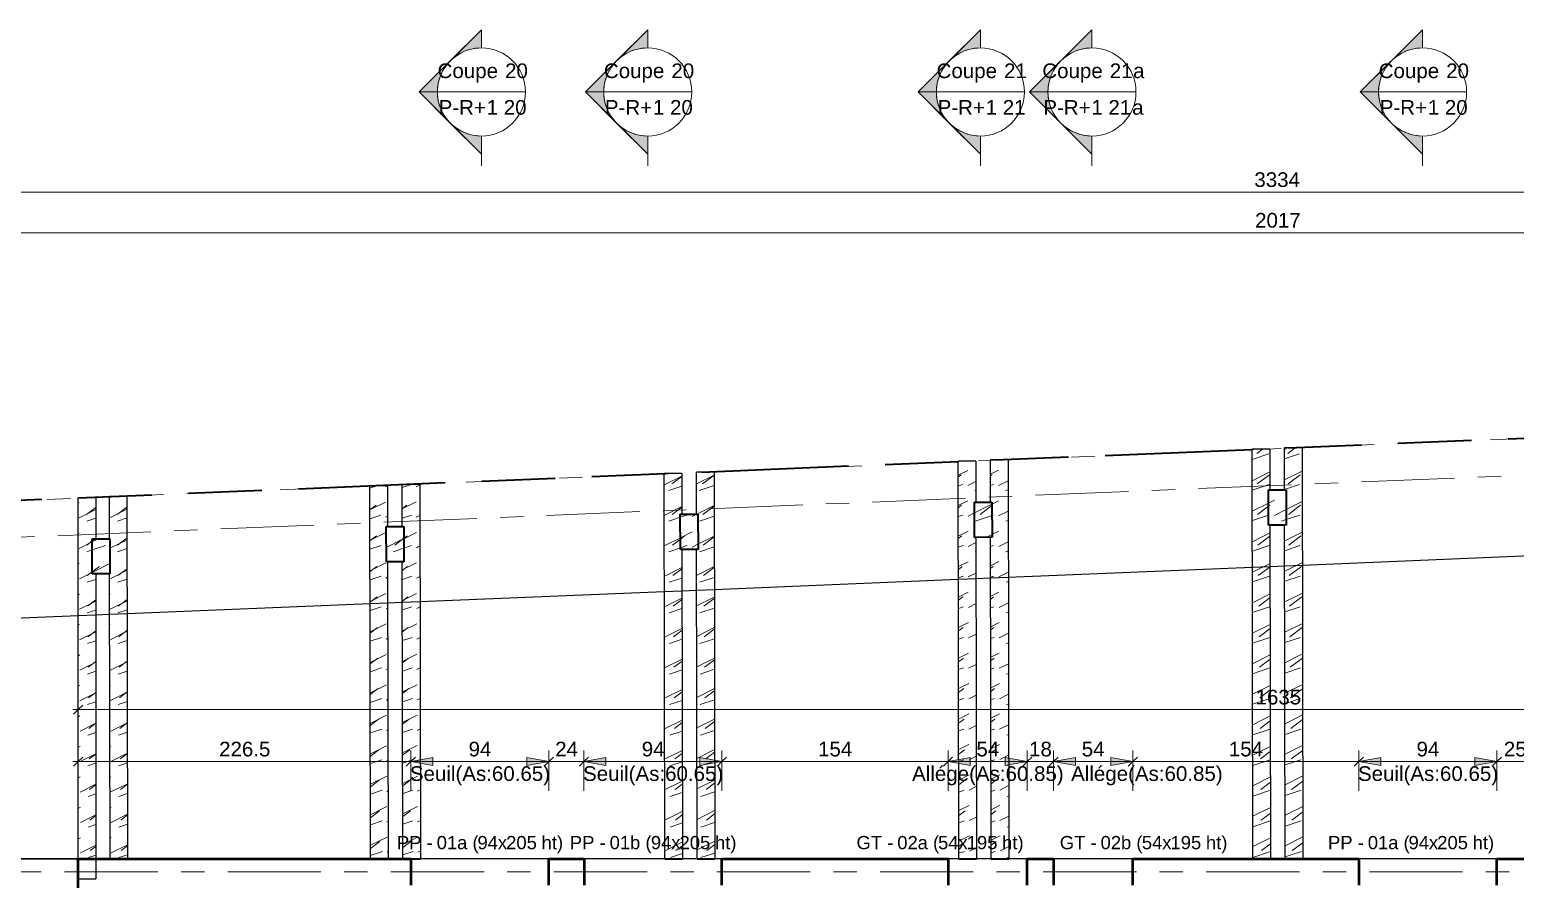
# Model space of a CAD drawing. Header units: metres. Extents: x 399 to 3028, y -427 to 863.
# Drawn here: x 442.31 to 452.43, y -384.98 to -379.19 of the extents above; entities that cross this region are included whole.
import ezdxf

# ---------------------------------------------------------------- set-up
doc = ezdxf.new("R2010")
doc.units = ezdxf.units.M
for name, pattern in [('Caché', [0.265, 0.175, -0.09]), ('Double tiret', [2.75, 1, -0.25, 0.5, -0.25, 0.5, -0.25]), ('Ligne de quadrillage', [1.11125, 0.635, -0.15875, 0.15875, -0.15875]), ('Tiret', [0.3175, 0.15875, -0.15875])]:
    doc.linetypes.add(name, pattern=pattern)
for name, color, linetype, lineweight in [('A-ANNO-DIMS', 211, 'Continuous', 9), ('A-ANNO-DIMS-50', 211, 'Continuous', 9), ('A-DETL', 90, 'Continuous', 18), ('A-DOOR-IDEN', 31, 'Continuous', 18), ('A-FLOR', 192, 'Continuous', 18), ('A-GLAZ-IDEN', 152, 'Continuous', 18), ('A-WALL', 113, 'Continuous', 18), ('G-ANNO-SYMB', 111, 'Continuous', 9), ('L-SITE', 91, 'Double tiret', 35), ('S-BEAM', 12, 'Continuous', 18), ('S-COLS', 52, 'Continuous', 18), ('S-GRID', 1, 'Continuous', 9)]:
    doc.layers.add(name, color=color, linetype=linetype, lineweight=lineweight)
doc.styles.add('Arial', font='arial.ttf', dxfattribs={"height": 0.1})
doc.styles.add('Arial_6', font='arial.ttf', dxfattribs={"height": 0.09})
doc.dimstyles.new('AES-_COTATION_1_50_2', dxfattribs={"dimscale": 0.3048, "dimtxt": 0.102026, "dimasz": 0.205052, "dimexe": 0.246063, "dimexo": 0.0625, "dimgap": 0.016404, "dimtad": 1, "dimdec": 1, "dimlfac": 100, "dimrnd": 0.5, "dimdsep": 46, "dimtxsty": 'Arial', "dimblk1": 'OBLIQUE', "dimblk2": 'OBLIQUE', "dimsah": 1, "dimcen": 0.09, "dimdle": 0.123031, "dimazin": 0, "dimtfac": 1, "dimtdec": 4, "dimtix": 1, "dimtmove": 0, "dimatfit": 3, "dimfxl": 0.656168, "dimfxlon": 1, "dimtvp": 1, "dimtolj": 1, "dimtzin": 0, "dimarcsym": 2})
doc.dimstyles.new('AES-_COTATION_Allège_1_50', dxfattribs={"dimscale": 0.3048, "dimtxt": 0.102026, "dimasz": 0.492126, "dimexe": 0.246063, "dimexo": 0.0625, "dimgap": 0.016404, "dimtad": 1, "dimdec": 1, "dimlfac": 100, "dimrnd": 0.5, "dimdsep": 46, "dimtxsty": 'Arial', "dimsah": 1, "dimcen": 0.09, "dimdle": 0.123031, "dimazin": 0, "dimtfac": 1, "dimtdec": 4, "dimtix": 1, "dimtmove": 0, "dimatfit": 3, "dimfxl": 0.656168, "dimfxlon": 1, "dimtvp": 1, "dimtolj": 1, "dimtzin": 0, "dimarcsym": 2})
pattern_1 = [(216.87, (-38.043, -42.857), (0.625199256, 0.416401117), [0.104, -0.937]), (206.565, (-37.918, -42.919), (-0.207954508, -0.207954136), [0.233, -0.233]), (198.435, (-37.918, -43.023), (-0.416471782, -0.20839447), [0.132, -0.527])]

# ---------------------------------------------------------------- blocks, each defined once
blk = doc.blocks.new('Family - ___-883270-AES_EXE_BET_TZ_R_1_COF_0100-Plan coffrage PH R_1 Diffusion')
at = {"layer": 'A-DETL', "linetype": 'Tiret'}
blk.add_line((506.472, -331.094), (441.048, -340.575), dxfattribs=at)
at = {"layer": 'L-SITE'}
blk.add_line((506.472, -331.094), (441.048, -340.575), dxfattribs=at)
blk = doc.blocks.new('DIMBLOCK305-AES_EXE_BET_TZ_R_1_COF_0100-Plan coffrage PH R_1 Diffusion')
at = {"layer": 'A-ANNO-DIMS-50', "transparency": 16777216}
for p, q in [((440.73, -380.373), (440.73, -380.648)), ((440.73, -380.573), (440.73, -380.373)), ((460.902, -380.373), (460.902, -380.648)), ((460.902, -380.573), (460.902, -380.373)), ((440.73, -380.573), (440.699, -380.605)), ((440.73, -380.573), (440.762, -380.542)), ((440.73, -380.573), (460.902, -380.573)), ((460.902, -380.573), (460.871, -380.604)), ((460.902, -380.573), (460.933, -380.542))]:
    blk.add_line(p, q, dxfattribs=at)
at = {"layer": 'A-ANNO-DIMS-50', "color": 0, "transparency": 16777216, "insert": (450.662, -380.438), "char_height": 0.1, "width": 0.36918, "attachment_point": 1, "rotation": 0.0009, "line_spacing_factor": 0.941778, "style": 'Arial'}
blk.add_mtext('2017', dxfattribs=at)
blk = doc.blocks.new('_Oblique')
at = {"color": 0, "linetype": 'ByBlock', "lineweight": -2}
blk.add_line((-0.5, -0.5), (0.5, 0.5), dxfattribs=at)
blk = doc.blocks.new('DIMBLOCK309-AES_EXE_BET_TZ_R_1_COF_0100-Plan coffrage PH R_1 Diffusion')
at = {"layer": 'A-ANNO-DIMS-50', "transparency": 16777216}
for p, q in [((434.14, -380.096), (434.14, -380.371)), ((434.14, -380.296), (434.14, -380.096)), ((467.481, -380.096), (467.481, -380.371)), ((467.481, -380.296), (467.481, -380.096)), ((434.14, -380.296), (434.172, -380.265)), ((467.481, -380.296), (467.512, -380.264)), ((434.103, -380.296), (467.518, -380.296)), ((434.14, -380.296), (434.109, -380.327)), ((467.481, -380.296), (467.45, -380.327))]:
    blk.add_line(p, q, dxfattribs=at)
at = {"layer": 'A-ANNO-DIMS-50', "color": 0, "transparency": 16777216, "insert": (450.657, -380.161), "char_height": 0.1, "width": 0.36918, "attachment_point": 1, "rotation": 0.0009, "line_spacing_factor": 0.941778, "style": 'Arial'}
blk.add_mtext('3334', dxfattribs=at)
blk = doc.blocks.new('Coupe - M_Section Head - Filled-24181-AES_EXE_BET_TZ_R_1_COF_0100-Plan coffrage PH R_1 Diffusion')
at = {"layer": 'G-ANNO-SYMB'}
h = blk.add_hatch(color=256, dxfattribs=at)
edge = h.paths.add_edge_path()
edge.add_line((-0.006, 0.00849), (-0.006, 0.006))
edge.add_arc((-0.006, 0), 0.006, 90, 135)
edge.add_line((-0.01024, 0.00424), (-0.006, 0.00849))
h = blk.add_hatch(color=256, dxfattribs=at)
edge = h.paths.add_edge_path()
edge.add_line((-0.006, 0.00849), (-0.00176, 0.00424))
edge.add_arc((-0.006, 0), 0.006, 45, 90)
edge.add_line((-0.006, 0.006), (-0.006, 0.00849))
h = blk.add_hatch(color=256, dxfattribs=at)
edge = h.paths.add_edge_path()
edge.add_line((-0.01449, 0), (-0.01024, 0.00424))
edge.add_arc((-0.006, 0), 0.006, 135, 180)
edge.add_line((-0.012, 0), (-0.01449, 0))
h = blk.add_hatch(color=256, dxfattribs=at)
edge = h.paths.add_edge_path()
edge.add_line((0.00249, 0), (0, 0))
edge.add_arc((-0.006, 0), 0.006, 360, 405)
edge.add_line((-0.00176, 0.00424), (0.00249, 0))
at = {"layer": 'G-ANNO-SYMB', "lineweight": 18}
for p, q in [((-0.006, 0.00849), (-0.01449, 0)), ((-0.006, 0.00849), (-0.01024, 0.00424)), ((-0.006, 0.00849), (0.00249, 0)), ((-0.006, 0.006), (-0.006, 0.00849)), ((-0.006, 0.00849), (-0.006, 0.006)), ((-0.00176, 0.00424), (-0.006, 0.00849)), ((-0.01024, 0.00424), (-0.01449, 0)), ((0.00249, 0), (-0.00176, 0.00424)), ((-0.01449, 0), (-0.012, 0)), ((0, 0), (0.00249, 0)), ((-0.012, 0), (-0.01449, 0)), ((0, 0), (0.00249, 0))]:
    blk.add_line(p, q, dxfattribs=at)
for start, end in [(360, 180), (135, 180), (90, 135), (45, 90), (360, 45), (180, 360)]:
    blk.add_arc((-0.006, 0), 0.006, start, end, dxfattribs=at)
blk = doc.blocks.new('DIMBLOCK453-AES_EXE_BET_TZ_R_1_COF_0100-Plan coffrage PH R_1 Diffusion')
at = {"layer": 'A-ANNO-DIMS-50', "transparency": 16777216}
for p, q in [((442.643, -384.376), (442.643, -384.101)), ((444.909, -384.376), (444.909, -384.101)), ((442.606, -384.176), (444.947, -384.176)), ((442.643, -384.176), (442.612, -384.207)), ((442.643, -384.176), (442.674, -384.145)), ((442.643, -384.176), (442.643, -384.376)), ((444.909, -384.176), (444.878, -384.207)), ((444.909, -384.176), (444.941, -384.145)), ((444.909, -384.176), (444.909, -384.376))]:
    blk.add_line(p, q, dxfattribs=at)
at = {"layer": 'A-ANNO-DIMS-50', "color": 0, "transparency": 16777216, "insert": (443.603, -384.041), "char_height": 0.1, "width": 0.41627, "attachment_point": 1, "rotation": 0.0009, "line_spacing_factor": 0.941778, "style": 'Arial'}
blk.add_mtext('226.5', dxfattribs=at)
blk = doc.blocks.new('DIMBLOCK454-AES_EXE_BET_TZ_R_1_COF_0100-Plan coffrage PH R_1 Diffusion')
at = {"layer": 'A-ANNO-DIMS-50', "transparency": 16777216}
for points in [[(444.909, -384.176), (445.059, -384.202), (445.059, -384.149)], [(445.849, -384.176), (445.699, -384.149), (445.699, -384.202)]]:
    blk.add_hatch(color=256, dxfattribs=at).paths.add_polyline_path(points)
for p, q in [((444.909, -384.376), (444.909, -384.101)), ((445.849, -384.376), (445.849, -384.101)), ((445.887, -384.176), (444.872, -384.176)), ((445.059, -384.149), (444.909, -384.176)), ((444.909, -384.176), (445.059, -384.202)), ((444.909, -384.176), (444.909, -384.376)), ((445.059, -384.202), (445.059, -384.149)), ((445.849, -384.176), (445.699, -384.149)), ((445.699, -384.149), (445.699, -384.202)), ((445.699, -384.202), (445.849, -384.176)), ((445.849, -384.176), (445.849, -384.376))]:
    blk.add_line(p, q, dxfattribs=at)
at = {"layer": 'A-ANNO-DIMS-50', "color": 0, "transparency": 16777216, "char_height": 0.1, "attachment_point": 1, "line_spacing_factor": 0.941778, "style": 'Arial'}
for s, insert, width in [('94', (445.303, -384.041), 0.18459), ('Seuil(As:60.65)', (444.903, -384.208), 1.14332)]:
    blk.add_mtext(s, dxfattribs=dict(at, insert=insert, width=width))
blk = doc.blocks.new('DIMBLOCK455-AES_EXE_BET_TZ_R_1_COF_0100-Plan coffrage PH R_1 Diffusion')
at = {"layer": 'A-ANNO-DIMS-50', "transparency": 16777216}
for p, q in [((445.849, -384.376), (445.849, -384.101)), ((446.089, -384.376), (446.089, -384.101)), ((446.127, -384.176), (445.812, -384.176)), ((445.849, -384.176), (445.818, -384.207)), ((445.849, -384.176), (445.881, -384.145)), ((445.849, -384.176), (445.849, -384.376)), ((446.089, -384.176), (446.058, -384.207)), ((446.089, -384.176), (446.121, -384.145)), ((446.089, -384.176), (446.089, -384.376))]:
    blk.add_line(p, q, dxfattribs=at)
at = {"layer": 'A-ANNO-DIMS-50', "color": 0, "transparency": 16777216, "insert": (445.893, -384.041), "char_height": 0.1, "width": 0.18459, "attachment_point": 1, "line_spacing_factor": 0.941778, "style": 'Arial'}
blk.add_mtext('24', dxfattribs=at)
blk = doc.blocks.new('DIMBLOCK456-AES_EXE_BET_TZ_R_1_COF_0100-Plan coffrage PH R_1 Diffusion')
at = {"layer": 'A-ANNO-DIMS-50', "transparency": 16777216}
for points in [[(446.089, -384.176), (446.239, -384.202), (446.239, -384.149)], [(447.029, -384.176), (446.879, -384.149), (446.879, -384.202)]]:
    blk.add_hatch(color=256, dxfattribs=at).paths.add_polyline_path(points)
for p, q in [((446.089, -384.376), (446.089, -384.101)), ((447.029, -384.376), (447.029, -384.101)), ((447.067, -384.176), (446.052, -384.176)), ((446.239, -384.149), (446.089, -384.176)), ((446.089, -384.176), (446.239, -384.202)), ((446.089, -384.176), (446.089, -384.376)), ((446.239, -384.202), (446.239, -384.149)), ((447.029, -384.176), (446.879, -384.149)), ((446.879, -384.149), (446.879, -384.202)), ((446.879, -384.202), (447.029, -384.176)), ((447.029, -384.176), (447.029, -384.376))]:
    blk.add_line(p, q, dxfattribs=at)
at = {"layer": 'A-ANNO-DIMS-50', "color": 0, "transparency": 16777216, "char_height": 0.1, "attachment_point": 1, "line_spacing_factor": 0.941778, "style": 'Arial'}
for s, insert, width in [('94', (446.483, -384.041), 0.18459), ('Seuil(As:60.65)', (446.083, -384.208), 1.14332)]:
    blk.add_mtext(s, dxfattribs=dict(at, insert=insert, width=width))
blk = doc.blocks.new('DIMBLOCK457-AES_EXE_BET_TZ_R_1_COF_0100-Plan coffrage PH R_1 Diffusion')
at = {"layer": 'A-ANNO-DIMS-50', "transparency": 16777216}
for p, q in [((447.029, -384.376), (447.029, -384.101)), ((448.57, -384.376), (448.57, -384.101)), ((448.607, -384.176), (446.992, -384.176)), ((447.029, -384.176), (446.998, -384.207)), ((447.029, -384.176), (447.061, -384.145)), ((447.029, -384.176), (447.029, -384.376)), ((448.57, -384.176), (448.539, -384.207)), ((448.57, -384.176), (448.601, -384.145)), ((448.57, -384.176), (448.57, -384.376))]:
    blk.add_line(p, q, dxfattribs=at)
at = {"layer": 'A-ANNO-DIMS-50', "color": 0, "transparency": 16777216, "insert": (447.684, -384.041), "char_height": 0.1, "width": 0.27688, "attachment_point": 1, "line_spacing_factor": 0.941778, "style": 'Arial'}
blk.add_mtext('154', dxfattribs=at)
blk = doc.blocks.new('DIMBLOCK458-AES_EXE_BET_TZ_R_1_COF_0100-Plan coffrage PH R_1 Diffusion')
at = {"layer": 'A-ANNO-DIMS-50', "transparency": 16777216}
for points in [[(448.57, -384.176), (448.72, -384.202), (448.72, -384.149)], [(449.11, -384.176), (448.96, -384.149), (448.96, -384.202)]]:
    blk.add_hatch(color=256, dxfattribs=at).paths.add_polyline_path(points)
for p, q in [((448.57, -384.376), (448.57, -384.101)), ((449.11, -384.376), (449.11, -384.101)), ((449.147, -384.176), (448.532, -384.176)), ((448.72, -384.149), (448.57, -384.176)), ((448.57, -384.176), (448.72, -384.202)), ((448.57, -384.176), (448.57, -384.376)), ((448.72, -384.202), (448.72, -384.149)), ((449.11, -384.176), (448.96, -384.149)), ((448.96, -384.149), (448.96, -384.202)), ((448.96, -384.202), (449.11, -384.176)), ((449.11, -384.176), (449.11, -384.376))]:
    blk.add_line(p, q, dxfattribs=at)
at = {"layer": 'A-ANNO-DIMS-50', "color": 0, "transparency": 16777216, "char_height": 0.1, "attachment_point": 1, "line_spacing_factor": 0.941778, "style": 'Arial'}
for s, insert, width in [('54', (448.763, -384.041), 0.18459), ('Allége(As:60.85)', (448.325, -384.208), 1.23561)]:
    blk.add_mtext(s, dxfattribs=dict(at, insert=insert, width=width))
blk = doc.blocks.new('DIMBLOCK459-AES_EXE_BET_TZ_R_1_COF_0100-Plan coffrage PH R_1 Diffusion')
at = {"layer": 'A-ANNO-DIMS-50', "transparency": 16777216}
for points in [[(449.288, -384.176), (449.438, -384.202), (449.438, -384.149)], [(449.828, -384.176), (449.678, -384.149), (449.678, -384.202)]]:
    blk.add_hatch(color=256, dxfattribs=at).paths.add_polyline_path(points)
for p, q in [((449.288, -384.376), (449.288, -384.101)), ((449.828, -384.376), (449.828, -384.101)), ((449.866, -384.176), (449.251, -384.176)), ((449.438, -384.149), (449.288, -384.176)), ((449.288, -384.176), (449.438, -384.202)), ((449.288, -384.176), (449.288, -384.376)), ((449.438, -384.202), (449.438, -384.149)), ((449.828, -384.176), (449.678, -384.149)), ((449.678, -384.149), (449.678, -384.202)), ((449.678, -384.202), (449.828, -384.176)), ((449.828, -384.176), (449.828, -384.376))]:
    blk.add_line(p, q, dxfattribs=at)
at = {"layer": 'A-ANNO-DIMS-50', "color": 0, "transparency": 16777216, "char_height": 0.1, "attachment_point": 1, "line_spacing_factor": 0.941778, "style": 'Arial'}
for s, insert, width in [('54', (449.481, -384.041), 0.18459), ('                   Allége(As:60.85)', (448.671, -384.208), 2.1303)]:
    blk.add_mtext(s, dxfattribs=dict(at, insert=insert, width=width))
blk = doc.blocks.new('DIMBLOCK460-AES_EXE_BET_TZ_R_1_COF_0100-Plan coffrage PH R_1 Diffusion')
at = {"layer": 'A-ANNO-DIMS-50', "transparency": 16777216}
for p, q in [((449.11, -384.376), (449.11, -384.101)), ((449.288, -384.376), (449.288, -384.101)), ((449.326, -384.176), (449.072, -384.176)), ((449.11, -384.176), (449.079, -384.207)), ((449.11, -384.176), (449.141, -384.145)), ((449.11, -384.176), (449.11, -384.376)), ((449.288, -384.176), (449.257, -384.207)), ((449.288, -384.176), (449.32, -384.145)), ((449.288, -384.176), (449.288, -384.376))]:
    blk.add_line(p, q, dxfattribs=at)
at = {"layer": 'A-ANNO-DIMS-50', "color": 0, "transparency": 16777216, "insert": (449.122, -384.041), "char_height": 0.1, "width": 0.18459, "attachment_point": 1, "line_spacing_factor": 0.941778, "style": 'Arial'}
blk.add_mtext('18', dxfattribs=at)
blk = doc.blocks.new('DIMBLOCK461-AES_EXE_BET_TZ_R_1_COF_0100-Plan coffrage PH R_1 Diffusion')
at = {"layer": 'A-ANNO-DIMS-50', "transparency": 16777216}
for p, q in [((449.828, -384.376), (449.828, -384.101)), ((451.369, -384.376), (451.369, -384.101)), ((449.791, -384.176), (451.406, -384.176)), ((449.828, -384.176), (449.797, -384.207)), ((449.828, -384.176), (449.86, -384.145)), ((449.828, -384.176), (449.828, -384.376)), ((451.369, -384.176), (451.338, -384.207)), ((451.369, -384.176), (451.4, -384.145)), ((451.369, -384.176), (451.369, -384.376))]:
    blk.add_line(p, q, dxfattribs=at)
at = {"layer": 'A-ANNO-DIMS-50', "color": 0, "transparency": 16777216, "insert": (450.483, -384.041), "char_height": 0.1, "width": 0.27688, "attachment_point": 1, "line_spacing_factor": 0.941778, "style": 'Arial'}
blk.add_mtext('154', dxfattribs=at)
blk = doc.blocks.new('DIMBLOCK462-AES_EXE_BET_TZ_R_1_COF_0100-Plan coffrage PH R_1 Diffusion')
at = {"layer": 'A-ANNO-DIMS-50', "transparency": 16777216}
for points in [[(451.369, -384.176), (451.519, -384.202), (451.519, -384.149)], [(452.309, -384.176), (452.159, -384.149), (452.159, -384.202)]]:
    blk.add_hatch(color=256, dxfattribs=at).paths.add_polyline_path(points)
for p, q in [((451.369, -384.376), (451.369, -384.101)), ((452.309, -384.376), (452.309, -384.101)), ((452.346, -384.176), (451.331, -384.176)), ((451.519, -384.149), (451.369, -384.176)), ((451.369, -384.176), (451.519, -384.202)), ((451.369, -384.176), (451.369, -384.376)), ((451.519, -384.202), (451.519, -384.149)), ((452.309, -384.176), (452.159, -384.149)), ((452.159, -384.149), (452.159, -384.202)), ((452.159, -384.202), (452.309, -384.176)), ((452.309, -384.176), (452.309, -384.376))]:
    blk.add_line(p, q, dxfattribs=at)
at = {"layer": 'A-ANNO-DIMS-50', "color": 0, "transparency": 16777216, "char_height": 0.1, "attachment_point": 1, "line_spacing_factor": 0.941778, "style": 'Arial'}
for s, insert, width in [('94', (451.762, -384.041), 0.18459), ('Seuil(As:60.65)', (451.363, -384.208), 1.14332)]:
    blk.add_mtext(s, dxfattribs=dict(at, insert=insert, width=width))
blk = doc.blocks.new('DIMBLOCK463-AES_EXE_BET_TZ_R_1_COF_0100-Plan coffrage PH R_1 Diffusion')
at = {"layer": 'A-ANNO-DIMS-50', "transparency": 16777216}
for p, q in [((452.309, -384.376), (452.309, -384.101)), ((452.558, -384.376), (452.558, -384.101)), ((452.596, -384.176), (452.271, -384.176)), ((452.309, -384.176), (452.278, -384.207)), ((452.309, -384.176), (452.34, -384.145)), ((452.309, -384.176), (452.309, -384.376)), ((452.558, -384.176), (452.527, -384.207)), ((452.558, -384.176), (452.59, -384.145)), ((452.558, -384.176), (452.558, -384.376))]:
    blk.add_line(p, q, dxfattribs=at)
at = {"layer": 'A-ANNO-DIMS-50', "color": 0, "transparency": 16777216, "insert": (452.357, -384.041), "char_height": 0.1, "width": 0.18459, "attachment_point": 1, "line_spacing_factor": 0.941778, "style": 'Arial'}
blk.add_mtext('25', dxfattribs=at)
blk = doc.blocks.new('DIMBLOCK626-AES_EXE_BET_TZ_R_1_COF_0100-Plan coffrage PH R_1 Diffusion')
at = {"layer": 'A-ANNO-DIMS-50', "transparency": 16777216}
for p, q in [((442.606, -383.822), (459.031, -383.822)), ((442.643, -383.822), (442.612, -383.853)), ((442.643, -384.022), (442.643, -383.747)), ((442.643, -383.822), (442.674, -383.791)), ((442.643, -383.822), (442.643, -384.022)), ((458.994, -383.822), (458.963, -383.853)), ((458.994, -384.022), (458.994, -383.747)), ((458.994, -383.822), (459.025, -383.79)), ((458.994, -383.822), (458.994, -384.022))]:
    blk.add_line(p, q, dxfattribs=at)
at = {"layer": 'A-ANNO-DIMS-50', "color": 0, "transparency": 16777216, "insert": (450.665, -383.687), "char_height": 0.1, "width": 0.36918, "attachment_point": 1, "rotation": 0.0009, "line_spacing_factor": 0.941778, "style": 'Arial'}
blk.add_mtext('1635', dxfattribs=at)

msp = doc.modelspace()

# ---------------------------------------------------------------- hatches: boundary and pattern name
at = {"layer": 'S-BEAM'}
h = msp.add_hatch(dxfattribs=at)
h.set_pattern_fill('FP_1', color=9, style=0, pattern_type=2)
h.set_pattern_definition(pattern_1)
h.paths.add_polyline_path([(450.767, -384.8379), (450.7633, -382.5653), (450.7534, -382.5653), (450.7534, -382.3253), (450.7629, -382.3251), (450.7624, -382.0471), (450.6424, -382.0473), (450.6472, -384.8379), (450.767, -384.8379)])
h = msp.add_hatch(dxfattribs=at)
h.set_pattern_fill('FP_1', color=9, style=0, pattern_type=2)
h.set_pattern_definition(pattern_1)
h.paths.add_polyline_path([(450.767, -384.8379), (450.7633, -382.5653), (450.7534, -382.5653), (450.7534, -382.3253), (450.7629, -382.3251), (450.7624, -382.0471), (450.6424, -382.0473), (450.6472, -384.8379), (450.767, -384.8379)])
h = msp.add_hatch(dxfattribs=at)
h.set_pattern_fill('FP_1', color=9, style=0, pattern_type=2)
h.set_pattern_definition(pattern_1)
h.paths.add_polyline_path([(450.8675, -384.8379), (450.9875, -384.8379), (450.9825, -382.038), (450.8625, -382.0382), (450.863, -382.3251), (450.8728, -382.3251), (450.8728, -382.5651), (450.8634, -382.5653), (450.8675, -384.8379)])
h = msp.add_hatch(dxfattribs=at)
h.set_pattern_fill('FP_1', color=9, style=0, pattern_type=2)
h.set_pattern_definition(pattern_1)
h.paths.add_polyline_path([(450.8675, -384.8379), (450.9875, -384.8379), (450.9825, -382.038), (450.8625, -382.0382), (450.863, -382.3251), (450.8728, -382.3251), (450.8728, -382.5651), (450.8634, -382.5653), (450.8675, -384.8379)])
h = msp.add_hatch(dxfattribs=at)
h.set_pattern_fill('FP_1', color=9, style=0, pattern_type=2)
h.set_pattern_definition(pattern_1)
h.paths.add_polyline_path([(446.7597, -384.8379), (446.7562, -382.7315), (446.7462, -382.7315), (446.7462, -382.4915), (446.7558, -382.4912), (446.7553, -382.2133), (446.6353, -382.2135), (446.6398, -384.8379), (446.7597, -384.8379)])
h = msp.add_hatch(dxfattribs=at)
h.set_pattern_fill('FP_1', color=9, style=0, pattern_type=2)
h.set_pattern_definition(pattern_1)
h.paths.add_polyline_path([(446.7597, -384.8379), (446.7562, -382.7315), (446.7462, -382.7315), (446.7462, -382.4915), (446.7558, -382.4912), (446.7553, -382.2133), (446.6353, -382.2135), (446.6398, -384.8379), (446.7597, -384.8379)])
h = msp.add_hatch(dxfattribs=at)
h.set_pattern_fill('FP_1', color=9, style=0, pattern_type=2)
h.set_pattern_definition(pattern_1)
h.paths.add_polyline_path([(446.8601, -384.8379), (446.9801, -384.8379), (446.9754, -382.2042), (446.8554, -382.2044), (446.8559, -382.4912), (446.8657, -382.4912), (446.8657, -382.7312), (446.8563, -382.7315), (446.8598, -384.679)])
h = msp.add_hatch(dxfattribs=at)
h.set_pattern_fill('FP_1', color=9, style=0, pattern_type=2)
h.set_pattern_definition(pattern_1)
h.paths.add_polyline_path([(446.8601, -384.8379), (446.9801, -384.8379), (446.9754, -382.2042), (446.8554, -382.2044), (446.8559, -382.4912), (446.8657, -382.4912), (446.8657, -382.7312), (446.8563, -382.7315), (446.8598, -384.679)])
h = msp.add_hatch(dxfattribs=at)
h.set_pattern_fill('FP_1', color=9, style=0, pattern_type=2)
h.set_pattern_definition(pattern_1)
h.paths.add_polyline_path([(448.7634, -384.8379), (448.7597, -382.6484), (448.7498, -382.6484), (448.7498, -382.4084), (448.7593, -382.4081), (448.7589, -382.1302), (448.6389, -382.1304), (448.6435, -384.8379), (448.7633, -384.8379)])
h = msp.add_hatch(dxfattribs=at)
h.set_pattern_fill('FP_1', color=9, style=0, pattern_type=2)
h.set_pattern_definition(pattern_1)
h.paths.add_polyline_path([(448.7634, -384.8379), (448.7597, -382.6484), (448.7498, -382.6484), (448.7498, -382.4084), (448.7593, -382.4081), (448.7589, -382.1302), (448.6389, -382.1304), (448.6435, -384.8379), (448.7633, -384.8379)])
h = msp.add_hatch(dxfattribs=at)
h.set_pattern_fill('FP_1', color=9, style=0, pattern_type=2)
h.set_pattern_definition(pattern_1)
h.paths.add_polyline_path([(448.8638, -384.8379), (448.9838, -384.8379), (448.9789, -382.1211), (448.8589, -382.1213), (448.8594, -382.4082), (448.8692, -382.4081), (448.8692, -382.6481), (448.8599, -382.6484), (448.8638, -384.8379)])
h = msp.add_hatch(dxfattribs=at)
h.set_pattern_fill('FP_1', color=9, style=0, pattern_type=2)
h.set_pattern_definition(pattern_1)
h.paths.add_polyline_path([(448.8638, -384.8379), (448.9838, -384.8379), (448.9789, -382.1211), (448.8589, -382.1213), (448.8594, -382.4082), (448.8692, -382.4081), (448.8692, -382.6481), (448.8599, -382.6484), (448.8638, -384.8379)])
h = msp.add_hatch(dxfattribs=at)
h.set_pattern_fill('FP_1', color=9, style=0, pattern_type=2)
h.set_pattern_definition(pattern_1)
h.paths.add_polyline_path([(444.7546, -384.8379), (444.7513, -382.8145), (444.7427, -382.8146), (444.7427, -382.5746), (444.7509, -382.5743), (444.7504, -382.2964), (444.6304, -382.2966), (444.6348, -384.8379), (444.7546, -384.8379)])
h = msp.add_hatch(dxfattribs=at)
h.set_pattern_fill('FP_1', color=9, style=0, pattern_type=2)
h.set_pattern_definition(pattern_1)
h.paths.add_polyline_path([(444.7546, -384.8379), (444.7513, -382.8145), (444.7427, -382.8146), (444.7427, -382.5746), (444.7509, -382.5743), (444.7504, -382.2964), (444.6304, -382.2966), (444.6348, -384.8379), (444.7546, -384.8379)])
h = msp.add_hatch(dxfattribs=at)
h.set_pattern_fill('FP_1', color=9, style=0, pattern_type=2)
h.set_pattern_definition(pattern_1)
h.paths.add_polyline_path([(444.9749, -384.8379), (444.975, -384.8379), (444.9705, -382.2873), (444.8505, -382.2875), (444.851, -382.5743), (444.8621, -382.5743), (444.8621, -382.8143), (444.8514, -382.8146), (444.8551, -384.8379), (444.9095, -384.8379)])
h = msp.add_hatch(dxfattribs=at)
h.set_pattern_fill('FP_1', color=9, style=0, pattern_type=2)
h.set_pattern_definition(pattern_1)
h.paths.add_polyline_path([(444.9749, -384.8379), (444.975, -384.8379), (444.9705, -382.2873), (444.8505, -382.2875), (444.851, -382.5743), (444.8621, -382.5743), (444.8621, -382.8143), (444.8514, -382.8146), (444.8551, -384.8379), (444.9095, -384.8379)])
h = msp.add_hatch(dxfattribs=at)
h.set_pattern_fill('FP_1', color=9, style=0, pattern_type=2)
h.set_pattern_definition(pattern_1)
h.paths.add_polyline_path([(442.763, -384.8379), (442.763, -382.8976), (442.7391, -382.8976), (442.7391, -382.6576), (442.763, -382.6574), (442.763, -382.3792), (442.643, -382.3792), (442.6431, -384.8379), (442.7614, -384.8379)])
h = msp.add_hatch(dxfattribs=at)
h.set_pattern_fill('FP_1', color=9, style=0, pattern_type=2)
h.set_pattern_definition(pattern_1)
h.paths.add_polyline_path([(442.763, -384.8379), (442.763, -382.8976), (442.7391, -382.8976), (442.7391, -382.6576), (442.763, -382.6574), (442.763, -382.3792), (442.643, -382.3792), (442.6431, -384.8379), (442.7614, -384.8379)])
h = msp.add_hatch(dxfattribs=at)
h.set_pattern_fill('FP_1', color=9, style=0, pattern_type=2)
h.set_pattern_definition(pattern_1)
h.paths.add_polyline_path([(442.8598, -384.8379), (442.9798, -384.8379), (442.9753, -382.37), (442.8553, -382.3702), (442.8558, -382.6574), (442.8586, -382.6574), (442.8586, -382.8974), (442.8563, -382.8976), (442.8598, -384.8379)])
h = msp.add_hatch(dxfattribs=at)
h.set_pattern_fill('FP_1', color=9, style=0, pattern_type=2)
h.set_pattern_definition(pattern_1)
h.paths.add_polyline_path([(442.8598, -384.8379), (442.9798, -384.8379), (442.9753, -382.37), (442.8553, -382.3702), (442.8558, -382.6574), (442.8586, -382.6574), (442.8586, -382.8974), (442.8563, -382.8976), (442.8598, -384.8379)])
at = {"layer": 'S-COLS'}
h = msp.add_hatch(dxfattribs=at)
h.set_pattern_fill('FP_1', color=34, style=0, pattern_type=2)
h.set_pattern_definition(pattern_1)
h.paths.add_polyline_path([(448.7498, -382.6484), (448.8698, -382.6481), (448.8692, -382.4081), (448.7492, -382.4084), (448.7493, -382.4312)])
h = msp.add_hatch(dxfattribs=at)
h.set_pattern_fill('FP_1', color=34, style=0, pattern_type=2)
h.set_pattern_definition(pattern_1)
h.paths.add_polyline_path([(448.7498, -382.6484), (448.8698, -382.6481), (448.8692, -382.4081), (448.7492, -382.4084), (448.7493, -382.4312)])
h = msp.add_hatch(dxfattribs=at)
h.set_pattern_fill('FP_1', color=34, style=0, pattern_type=2)
h.set_pattern_definition(pattern_1)
h.paths.add_polyline_path([(450.7534, -382.5653), (450.8734, -382.5651), (450.8728, -382.3251), (450.7528, -382.3253), (450.753, -382.4312)])
h = msp.add_hatch(dxfattribs=at)
h.set_pattern_fill('FP_1', color=34, style=0, pattern_type=2)
h.set_pattern_definition(pattern_1)
h.paths.add_polyline_path([(450.7534, -382.5653), (450.8734, -382.5651), (450.8728, -382.3251), (450.7528, -382.3253), (450.753, -382.4312)])
h = msp.add_hatch(dxfattribs=at)
h.set_pattern_fill('FP_1', color=34, style=0, pattern_type=2)
h.set_pattern_definition(pattern_1)
h.paths.add_polyline_path([(446.7462, -382.7315), (446.8662, -382.7312), (446.8657, -382.4912), (446.7457, -382.4915)])
h = msp.add_hatch(dxfattribs=at)
h.set_pattern_fill('FP_1', color=34, style=0, pattern_type=2)
h.set_pattern_definition(pattern_1)
h.paths.add_polyline_path([(446.7462, -382.7315), (446.8662, -382.7312), (446.8657, -382.4912), (446.7457, -382.4915)])
h = msp.add_hatch(dxfattribs=at)
h.set_pattern_fill('FP_1', color=34, style=0, pattern_type=2)
h.set_pattern_definition(pattern_1)
h.paths.add_polyline_path([(444.7427, -382.8146), (444.8627, -382.8143), (444.8621, -382.5743), (444.7421, -382.5746)])
h = msp.add_hatch(dxfattribs=at)
h.set_pattern_fill('FP_1', color=34, style=0, pattern_type=2)
h.set_pattern_definition(pattern_1)
h.paths.add_polyline_path([(444.7427, -382.8146), (444.8627, -382.8143), (444.8621, -382.5743), (444.7421, -382.5746)])
h = msp.add_hatch(dxfattribs=at)
h.set_pattern_fill('FP_1', color=34, style=0, pattern_type=2)
h.set_pattern_definition(pattern_1)
h.paths.add_polyline_path([(442.7391, -382.8976), (442.8591, -382.8974), (442.8586, -382.6574), (442.7386, -382.6576)])
h = msp.add_hatch(dxfattribs=at)
h.set_pattern_fill('FP_1', color=34, style=0, pattern_type=2)
h.set_pattern_definition(pattern_1)
h.paths.add_polyline_path([(442.7391, -382.8976), (442.8591, -382.8974), (442.8586, -382.6574), (442.7386, -382.6576)])

# ---------------------------------------------------------------- linework, layer by layer
at = {"layer": 'A-FLOR', "color": 31, "lineweight": 25}
for p, q in [((450.9839, -382.8371), (452.6473, -382.7684)), ((448.7602, -382.929), (448.8604, -382.9248)), ((448.9804, -382.9199), (450.6438, -382.8512)), ((450.7637, -382.8462), (450.8639, -382.8421)), ((444.9719, -383.0854), (446.6366, -383.0167)), ((446.7566, -383.0117), (446.8568, -383.0076)), ((446.9768, -383.0026), (448.6402, -382.9339)), ((442.9768, -383.1678), (444.6317, -383.0995)), ((444.7517, -383.0945), (444.8519, -383.0904)), ((440.8205, -383.2569), (442.643, -383.1816)), ((442.763, -383.1767), (442.8568, -383.1728)), ((440.8205, -384.8379), (442.643, -384.8379)), ((442.643, -384.8379), (440.8205, -384.8379)), ((442.643, -384.8379), (442.6431, -389.5882)), ((442.8598, -384.8379), (442.763, -384.8379)), ((444.6346, -384.8379), (442.9798, -384.8379)), ((444.8551, -384.8379), (444.7546, -384.8379)), ((446.6397, -384.8379), (444.975, -384.8379)), ((446.8601, -384.8379), (446.7597, -384.8379)), ((448.6434, -384.8379), (446.9801, -384.8379)), ((448.8638, -384.8379), (448.7633, -384.8379)), ((450.647, -384.8379), (448.9838, -384.8379)), ((450.8675, -384.8379), (450.767, -384.8379)), ((452.6507, -384.8379), (450.9875, -384.8379))]:
    msp.add_line(p, q, dxfattribs=at)
at = {"layer": 'A-FLOR', "color": 31, "linetype": 'Caché', "lineweight": 25}
for p, q in [((448.8604, -382.9248), (448.9803, -382.9199)), ((450.6438, -382.8512), (450.7637, -382.8462)), ((450.864, -382.8421), (450.9839, -382.8371)), ((446.6367, -383.0167), (446.7566, -383.0117)), ((446.8569, -383.0076), (446.9768, -383.0026)), ((448.6403, -382.9339), (448.7601, -382.929)), ((444.6318, -383.0995), (444.7517, -383.0945)), ((444.852, -383.0904), (444.9718, -383.0854)), ((442.6431, -383.1816), (442.763, -383.1767)), ((442.8568, -383.1728), (442.9767, -383.1678)), ((442.763, -384.8379), (442.6431, -384.8379)), ((442.9797, -384.8379), (442.8598, -384.8379)), ((444.7546, -384.8379), (444.6347, -384.8379)), ((444.975, -384.8379), (444.8551, -384.8379)), ((446.7596, -384.8379), (446.6397, -384.8379)), ((446.9801, -384.8379), (446.8602, -384.8379)), ((448.7633, -384.8379), (448.6434, -384.8379)), ((448.9838, -384.8379), (448.8639, -384.8379)), ((450.767, -384.8379), (450.6471, -384.8379)), ((450.9875, -384.8379), (450.8676, -384.8379))]:
    msp.add_line(p, q, dxfattribs=at)
at = {"layer": 'A-WALL', "color": 2, "lineweight": 50}
for p, q in [((442.643, -385.0973), (442.643, -384.8379)), ((442.643, -384.8379), (442.823, -384.8379)), ((442.823, -384.8379), (444.9095, -384.8379)), ((444.9095, -384.8379), (444.9095, -385.0179)), ((445.8495, -385.0179), (445.8495, -384.8379)), ((445.8495, -384.8379), (446.0895, -384.8379)), ((446.0895, -384.8379), (446.0895, -385.0179)), ((447.0295, -385.0179), (447.0295, -384.8379)), ((447.0295, -384.8379), (448.5698, -384.8379)), ((448.5698, -384.8379), (448.5698, -385.0179)), ((449.1098, -385.0179), (449.1098, -384.8379)), ((449.1098, -384.8379), (449.2884, -384.8379)), ((449.2884, -384.8379), (449.2884, -385.0179)), ((449.8284, -385.0179), (449.8284, -384.8379)), ((449.8284, -384.8379), (451.3689, -384.8379)), ((451.3689, -384.8379), (451.3689, -385.0179)), ((452.3089, -385.0179), (452.3089, -384.8379)), ((452.3089, -384.8379), (452.5584, -384.8379))]:
    msp.add_line(p, q, dxfattribs=at)
at = {"layer": 'A-WALL', "color": 3, "lineweight": 25}
for p, q in [((445.8495, -384.8379), (444.9095, -384.8379)), ((447.0295, -384.8379), (446.0895, -384.8379)), ((449.1098, -384.8379), (448.5698, -384.8379)), ((449.8284, -384.8379), (449.2884, -384.8379)), ((452.3089, -384.8379), (451.3689, -384.8379))]:
    msp.add_line(p, q, dxfattribs=at)
at = {"layer": 'G-ANNO-SYMB', "lineweight": 18}
for p, q in [((445.0905, -379.6138), (445.6905, -379.6138)), ((446.2236, -379.6138), (446.8236, -379.6138)), ((448.4905, -379.6138), (449.0905, -379.6138)), ((449.2505, -379.6138), (449.8505, -379.6138)), ((451.5031, -379.6138), (452.1031, -379.6138))]:
    msp.add_line(p, q, dxfattribs=at)
at = {"layer": 'G-ANNO-SYMB'}
for p, q in [((445.3905, -379.9138), (445.3905, -380.1175)), ((446.5236, -379.9138), (446.5236, -380.1175)), ((448.7905, -379.9138), (448.7905, -380.1175)), ((449.5505, -379.9138), (449.5505, -380.1175)), ((451.8031, -379.9138), (451.8031, -380.1175))]:
    msp.add_line(p, q, dxfattribs=at)
at = {"layer": 'S-BEAM', "color": 24, "lineweight": 25}
for p, q in [((450.7624, -382.0471), (450.6424, -382.0473)), ((450.647, -384.8379), (450.6424, -382.0473)), ((450.7624, -382.0471), (450.7629, -382.3253)), ((450.9825, -382.038), (450.8625, -382.0382)), ((450.863, -382.3251), (450.8625, -382.0382)), ((450.9825, -382.038), (450.9875, -384.8379)), ((446.7553, -382.2133), (446.6353, -382.2135)), ((446.6397, -384.8379), (446.6353, -382.2135)), ((446.7553, -382.2133), (446.7558, -382.4915)), ((446.9754, -382.2042), (446.8554, -382.2044)), ((446.8559, -382.4912), (446.8554, -382.2044)), ((446.9754, -382.2042), (446.9801, -384.8379)), ((448.7589, -382.1302), (448.6389, -382.1304)), ((448.6434, -384.8379), (448.6389, -382.1304)), ((448.7589, -382.1302), (448.7593, -382.4084)), ((448.9789, -382.1211), (448.8589, -382.1213)), ((448.8594, -382.4082), (448.8589, -382.1213)), ((448.9789, -382.1211), (448.9838, -384.8379)), ((444.7504, -382.2964), (444.6304, -382.2966)), ((444.6346, -384.8379), (444.6304, -382.2966)), ((444.7504, -382.2964), (444.7509, -382.5745)), ((444.9705, -382.2873), (444.8505, -382.2875)), ((444.851, -382.5743), (444.8505, -382.2875)), ((444.9705, -382.2873), (444.975, -384.8379)), ((442.763, -382.3792), (442.643, -382.3792)), ((442.643, -384.9759), (442.643, -382.3792)), ((442.763, -382.3792), (442.763, -382.6576)), ((442.9753, -382.37), (442.8553, -382.3702)), ((442.8558, -382.6574), (442.8553, -382.3702)), ((442.9753, -382.37), (442.9798, -384.8379)), ((448.7593, -382.4084), (448.7492, -382.4084)), ((448.7492, -382.4084), (448.7498, -382.6484)), ((448.8692, -382.4081), (448.8594, -382.4082)), ((448.8698, -382.6481), (448.8692, -382.4081)), ((450.7629, -382.3253), (450.7528, -382.3253)), ((450.7528, -382.3253), (450.7534, -382.5653)), ((450.8728, -382.3251), (450.863, -382.3251)), ((450.8734, -382.5651), (450.8728, -382.3251)), ((446.7558, -382.4915), (446.7457, -382.4915)), ((446.7457, -382.4915), (446.7462, -382.7315)), ((446.8657, -382.4912), (446.8559, -382.4912)), ((446.8662, -382.7312), (446.8657, -382.4912)), ((444.7509, -382.5745), (444.7421, -382.5746)), ((444.7421, -382.5746), (444.7427, -382.8146)), ((444.8621, -382.5743), (444.851, -382.5743)), ((444.8627, -382.8143), (444.8621, -382.5743)), ((450.7534, -382.5653), (450.7633, -382.5653)), ((450.7633, -382.5653), (450.767, -384.8379)), ((450.8675, -384.8379), (450.8634, -382.5651)), ((450.8634, -382.5651), (450.8734, -382.5651)), ((442.763, -382.6576), (442.7386, -382.6576)), ((442.7386, -382.6576), (442.7391, -382.8976)), ((442.8586, -382.6574), (442.8558, -382.6574)), ((442.8591, -382.8974), (442.8586, -382.6574)), ((448.7498, -382.6484), (448.7597, -382.6484)), ((448.7597, -382.6484), (448.7634, -384.8379)), ((448.8599, -382.6482), (448.8698, -382.6481)), ((448.8638, -384.8379), (448.8599, -382.6482)), ((444.7427, -382.8146), (444.7513, -382.8145)), ((444.7513, -382.8145), (444.7546, -384.8379)), ((444.855, -384.8379), (444.8514, -382.8143)), ((444.8514, -382.8143), (444.8627, -382.8143)), ((446.7462, -382.7315), (446.7562, -382.7315)), ((446.7562, -382.7315), (446.7597, -384.8379)), ((446.8601, -384.8379), (446.8563, -382.7312)), ((446.8563, -382.7312), (446.8662, -382.7312)), ((442.7391, -382.8976), (442.763, -382.8976)), ((442.763, -382.8976), (442.763, -384.8379)), ((442.8598, -384.8379), (442.8563, -382.8974)), ((442.8563, -382.8974), (442.8591, -382.8974)), ((442.763, -384.8379), (442.763, -384.9759)), ((442.8598, -384.841), (442.8598, -384.8379)), ((442.8598, -384.841), (442.9798, -384.8408)), ((442.9798, -384.8379), (442.9798, -384.8408)), ((444.6346, -384.841), (444.6346, -384.8379)), ((444.6346, -384.841), (444.7546, -384.8408)), ((444.7546, -384.8379), (444.7546, -384.8408)), ((444.855, -384.841), (444.855, -384.8379)), ((444.855, -384.841), (444.975, -384.8408)), ((444.975, -384.8379), (444.975, -384.8408)), ((446.6397, -384.841), (446.6397, -384.8379)), ((446.6397, -384.841), (446.7597, -384.8408)), ((446.7597, -384.8379), (446.7597, -384.8408)), ((446.8601, -384.841), (446.8601, -384.8379)), ((446.8601, -384.841), (446.9801, -384.8408)), ((446.9801, -384.8379), (446.9801, -384.8408)), ((448.6434, -384.841), (448.6434, -384.8379)), ((448.6434, -384.841), (448.7634, -384.8408)), ((448.7634, -384.8379), (448.7634, -384.8408)), ((448.8638, -384.841), (448.8638, -384.8379)), ((448.8638, -384.841), (448.9838, -384.8408)), ((448.9838, -384.8379), (448.9838, -384.8408)), ((450.6471, -384.841), (450.647, -384.8379)), ((450.6471, -384.841), (450.7671, -384.8408)), ((450.767, -384.8379), (450.7671, -384.8408)), ((450.8675, -384.841), (450.8675, -384.8379)), ((450.8675, -384.841), (450.9875, -384.8408)), ((450.9875, -384.8379), (450.9875, -384.8408)), ((442.643, -384.9759), (442.763, -384.9759))]:
    msp.add_line(p, q, dxfattribs=at)
at = {"layer": 'S-COLS', "color": 44, "lineweight": 35}
for p, q in [((448.7492, -382.4084), (448.8692, -382.4081)), ((448.7498, -382.6484), (448.7492, -382.4084)), ((448.8692, -382.4081), (448.8698, -382.6481)), ((450.7528, -382.3253), (450.8728, -382.3251)), ((450.7534, -382.5653), (450.7528, -382.3253)), ((450.8728, -382.3251), (450.8734, -382.5651)), ((446.7457, -382.4915), (446.8657, -382.4912)), ((446.7462, -382.7315), (446.7457, -382.4915)), ((446.8657, -382.4912), (446.8662, -382.7312)), ((444.7421, -382.5746), (444.8621, -382.5743)), ((444.7427, -382.8146), (444.7421, -382.5746)), ((444.8621, -382.5743), (444.8627, -382.8143)), ((450.8734, -382.5651), (450.7534, -382.5653)), ((442.7386, -382.6576), (442.8586, -382.6574)), ((442.7391, -382.8976), (442.7386, -382.6576)), ((442.8586, -382.6574), (442.8591, -382.8974)), ((448.8698, -382.6481), (448.7498, -382.6484)), ((444.8627, -382.8143), (444.7427, -382.8146)), ((446.8662, -382.7312), (446.7462, -382.7315)), ((442.8591, -382.8974), (442.7391, -382.8976))]:
    msp.add_line(p, q, dxfattribs=at)
at = {"layer": 'S-GRID', "linetype": 'Ligne de quadrillage'}
for p, q in [((402.5329, -384.2872), (470.4951, -381.4814)), ((402.5455, -384.928), (470.4951, -384.928))]:
    msp.add_line(p, q, dxfattribs=at)

# ---------------------------------------------------------------- block references
at = {"layer": 'G-ANNO-SYMB', "lineweight": 18, "extrusion": (0, 0, -1), "xscale": 49.99999999999996, "yscale": 49.99999999999996, "zscale": 49.99999999999996, "rotation": 269.999999999998}
for p in [(-445.3905, -379.9138), (-446.5236, -379.9138), (-448.7905, -379.9138), (-449.5505, -379.9138), (-451.8031, -379.9138)]:
    msp.add_blockref('Coupe - M_Section Head - Filled-24181-AES_EXE_BET_TZ_R_1_COF_0100-Plan coffrage PH R_1 Diffusion', p, dxfattribs=at)
at = {"layer": 'L-SITE', "linetype": 'Tiret', "lineweight": 18, "rotation": 354.117617010805}
msp.add_blockref('Family - ___-883270-AES_EXE_BET_TZ_R_1_COF_0100-Plan coffrage PH R_1 Diffusion', (0, 0), dxfattribs=at)

# ---------------------------------------------------------------- texts
at = {"layer": 'A-DOOR-IDEN', "lineweight": 9, "char_height": 0.09, "attachment_point": 1, "style": 'Arial_6'}
for s, insert, width in [('PP - ', (444.8145, -384.6831), 0.328692), ('01', (445.0857, -384.6831), 0.168354), ('a (', (445.2246, -384.6831), 0.168354), ('94', (445.3635, -384.6831), 0.168354), ('\\fArial|b0|i0|c178|p34|;x', (445.5024, -384.6831), 0.068143), ('205 ', (445.5587, -384.6831), 0.292616), ('ht)', (445.8001, -384.6831), 0.172363), ('PP - ', (445.9928, -384.6831), 0.328692), ('01', (446.264, -384.6831), 0.168354), ('b (', (446.4029, -384.6831), 0.172363), ('94', (446.5451, -384.6831), 0.168354), ('\\fArial|b0|i0|c178|p34|;x', (446.684, -384.6831), 0.068143), ('205 ', (446.7402, -384.6831), 0.292616), ('ht)', (446.9816, -384.6831), 0.172363), ('PP - ', (451.1586, -384.6831), 0.328692), ('01', (451.4298, -384.6831), 0.168354), ('a (', (451.5687, -384.6831), 0.168354), ('94', (451.7076, -384.6831), 0.168354), ('\\fArial|b0|i0|c178|p34|;x', (451.8465, -384.6831), 0.068143), ('205 ', (451.9028, -384.6831), 0.292616), ('ht)', (452.1442, -384.6831), 0.172363)]:
    msp.add_mtext(s, dxfattribs=dict(at, insert=insert, width=width))
at = {"layer": 'A-GLAZ-IDEN', "lineweight": 9, "char_height": 0.09, "attachment_point": 1, "style": 'Arial_6'}
for s, insert, width in [('GT - ', (447.946, -384.6831), 0.336709), ('02', (448.2238, -384.6831), 0.168354), ('a (', (448.3627, -384.6831), 0.168354), ('54', (448.5016, -384.6831), 0.168354), ('\\fArial|b0|i0|c178|p34|;x', (448.6405, -384.6831), 0.068143), ('195 ', (448.6968, -384.6831), 0.292616), ('ht)', (448.9382, -384.6831), 0.172363), ('GT - ', (449.3313, -384.6831), 0.336709), ('02', (449.6091, -384.6831), 0.168354), ('b (', (449.748, -384.6831), 0.172363), ('54', (449.8903, -384.6831), 0.168354), ('\\fArial|b0|i0|c178|p34|;x', (450.0292, -384.6831), 0.068143), ('195 ', (450.0854, -384.6831), 0.292616), ('ht)', (450.3268, -384.6831), 0.172363)]:
    msp.add_mtext(s, dxfattribs=dict(at, insert=insert, width=width))
at = {"layer": 'G-ANNO-SYMB', "char_height": 0.1, "attachment_point": 1, "style": 'Arial'}
for s, insert, width in [('Coupe ', (445.0919, -379.4194), 0.557173), ('20', (445.5516, -379.4194), 0.192405), ('Coupe ', (446.225, -379.4194), 0.557173), ('20', (446.6847, -379.4194), 0.192405), ('Coupe ', (448.4919, -379.4194), 0.557173), ('21', (448.9516, -379.4194), 0.192405), ('Coupe ', (449.2122, -379.4194), 0.557173), ('21', (449.6719, -379.4194), 0.192405), ('\\fArial|b0|i0|c178|p34|;a', (449.8306, -379.4194), 0.096202), ('Coupe ', (451.5044, -379.4194), 0.557173), ('20', (451.9642, -379.4194), 0.192405), ('P-R+', (445.0987, -379.6688), 0.396835), ('1 20', (445.4261, -379.6688), 0.336709), ('P-R+', (446.2317, -379.6688), 0.396835), ('1 20', (446.5591, -379.6688), 0.336709), ('P-R+', (448.4987, -379.6688), 0.396835), ('1 21', (448.8261, -379.6688), 0.336709), ('P-R+', (449.2189, -379.6688), 0.396835), ('1 21', (449.5463, -379.6688), 0.336709), ('P-R+', (451.5112, -379.6688), 0.396835), ('1 20', (451.8386, -379.6688), 0.336709), ('\\fArial|b0|i0|c178|p34|;a', (449.8241, -379.6688), 0.096202)]:
    msp.add_mtext(s, dxfattribs=dict(at, insert=insert, width=width))

# ---------------------------------------------------------------- dimensions: what is measured, and where the dimension line sits
at = {"layer": 'A-ANNO-DIMS'}
for base, p1, p2, angle, override, picture, middle in [((467.4808, -380.2956), (434.1405, -380.0961), (467.4808, -380.0956), 0.00085, {"dimpost": '<>', "dimfxl": 33.340337}, 'DIMBLOCK309-AES_EXE_BET_TZ_R_1_COF_0100-Plan coffrage PH R_1 Diffusion', (450.8106, -380.2398)), ((460.9018, -380.5731), (440.7305, -380.3734), (460.9018, -380.3731), 0.00085, {"dimpost": '<>', "dimfxl": 20.171293}, 'DIMBLOCK305-AES_EXE_BET_TZ_R_1_COF_0100-Plan coffrage PH R_1 Diffusion', (450.8161, -380.5172)), ((458.9938, -383.8215), (442.643, -384.0218), (458.9938, -384.0215), 0.00085, {"dimpost": '<>', "dimfxl": 16.350763}, 'DIMBLOCK626-AES_EXE_BET_TZ_R_1_COF_0100-Plan coffrage PH R_1 Diffusion', (450.8184, -383.7656)), ((444.9094, -384.1759), (442.643, -384.376), (444.9094, -384.3759), 0.00085, {"dimpost": '<>', "dimfxl": 2.266428}, 'DIMBLOCK453-AES_EXE_BET_TZ_R_1_COF_0100-Plan coffrage PH R_1 Diffusion', (443.7762, -384.1199)), ((447.0295, -384.1759), (448.5698, -384.3759), (447.0295, -384.3759), 0, {"dimpost": '<>', "dimfxl": 1.5403}, 'DIMBLOCK457-AES_EXE_BET_TZ_R_1_COF_0100-Plan coffrage PH R_1 Diffusion', (447.7996, -384.1198))]:
    dim = msp.add_linear_dim(base=base, p1=p1, p2=p2, angle=angle, dimstyle='AES-_COTATION_1_50_2', override=override, dxfattribs=at)
    dim.commit()
    dim.dimension.update_dxf_attribs({"geometry": picture, "text_midpoint": middle})
for base, p1, p2, picture, middle in [((444.9095, -384.1759), (445.8495, -384.3759), (444.9095, -384.3759), 'DIMBLOCK454-AES_EXE_BET_TZ_R_1_COF_0100-Plan coffrage PH R_1 Diffusion', (445.3795, -384.1759)), ((446.0895, -384.1759), (447.0295, -384.3759), (446.0895, -384.3759), 'DIMBLOCK456-AES_EXE_BET_TZ_R_1_COF_0100-Plan coffrage PH R_1 Diffusion', (446.5595, -384.1759))]:
    dim = msp.add_linear_dim(base=base, p1=p1, p2=p2, angle=0, text='<>\\XSeuil(As:60.65)', dimstyle='AES-_COTATION_Allège_1_50', override={"dimpost": '<>', "dimfxl": 0.94}, dxfattribs=at)
    dim.commit()
    dim.dimension.update_dxf_attribs({"geometry": picture, "text_midpoint": middle})
for base, p1, p2, override, picture, middle in [((445.8495, -384.1759), (446.0895, -384.3759), (445.8495, -384.3759), {"dimpost": '<>', "dimfxl": 0.24}, 'DIMBLOCK455-AES_EXE_BET_TZ_R_1_COF_0100-Plan coffrage PH R_1 Diffusion', (445.9695, -384.1207)), ((449.1098, -384.1759), (449.2884, -384.3759), (449.1098, -384.3759), {"dimpost": '<>', "dimfxl": 0.178643}, 'DIMBLOCK460-AES_EXE_BET_TZ_R_1_COF_0100-Plan coffrage PH R_1 Diffusion', (449.1991, -384.1198)), ((451.36892, -384.1759), (449.8284, -384.3759), (451.36892, -384.3759), {"dimpost": '<>', "dimfxl": 1.540528}, 'DIMBLOCK461-AES_EXE_BET_TZ_R_1_COF_0100-Plan coffrage PH R_1 Diffusion', (450.59866, -384.11985)), ((452.30892, -384.1759), (452.55841, -384.3759), (452.30892, -384.3759), {"dimpost": '<>', "dimfxl": 0.249481}, 'DIMBLOCK463-AES_EXE_BET_TZ_R_1_COF_0100-Plan coffrage PH R_1 Diffusion', (452.43367, -384.11985))]:
    dim = msp.add_linear_dim(base=base, p1=p1, p2=p2, dimstyle='AES-_COTATION_1_50_2', override=override, dxfattribs=at)
    dim.commit()
    dim.dimension.update_dxf_attribs({"geometry": picture, "text_midpoint": middle})
for base, p1, p2, text, override, picture, middle in [((448.5698, -384.1759), (449.1098, -384.3759), (448.5698, -384.3759), '<>\\XAllége(As:60.85)', {"dimpost": '<>', "dimfxl": 0.54}, 'DIMBLOCK458-AES_EXE_BET_TZ_R_1_COF_0100-Plan coffrage PH R_1 Diffusion', (448.8398, -384.1759)), ((449.2884, -384.1759), (449.8284, -384.3759), (449.2884, -384.3759), '<>\\X                   Allége(As:60.85)', {"dimpost": '<>', "dimfxl": 0.54}, 'DIMBLOCK459-AES_EXE_BET_TZ_R_1_COF_0100-Plan coffrage PH R_1 Diffusion', (449.5584, -384.1759)), ((451.3689, -384.1759), (452.3089, -384.3759), (451.3689, -384.3759), '<>\\XSeuil(As:60.65)', {"dimpost": '<>', "dimfxl": 0.94}, 'DIMBLOCK462-AES_EXE_BET_TZ_R_1_COF_0100-Plan coffrage PH R_1 Diffusion', (451.8389, -384.1759))]:
    dim = msp.add_linear_dim(base=base, p1=p1, p2=p2, text=text, dimstyle='AES-_COTATION_Allège_1_50', override=override, dxfattribs=at)
    dim.commit()
    dim.dimension.update_dxf_attribs({"geometry": picture, "text_midpoint": middle})

doc.saveas('drawing.dxf')
